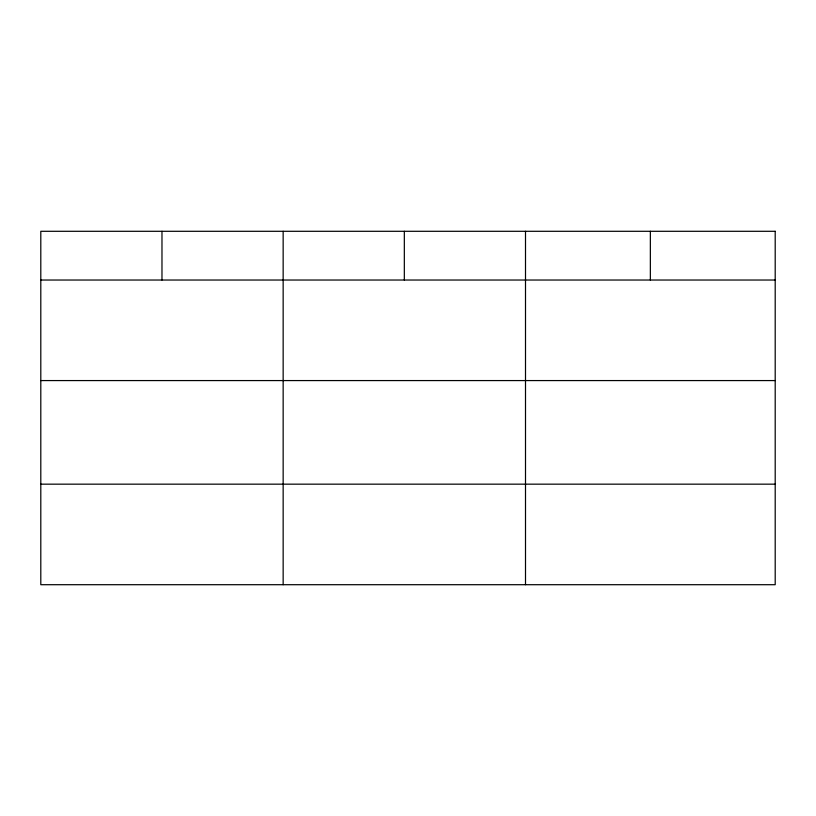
<?xml version="1.0" encoding="UTF-8"?>
<svg xmlns="http://www.w3.org/2000/svg" width="816" height="816" viewBox="0 0 816 816"><rect width="100%" height="100%" fill="white"/><g stroke="black" fill="none" stroke-linecap="round" stroke-linejoin="round"><path stroke-width="1.22" d="M40.8 280.031L775.2 280.031M40.8 380.572L775.2 380.572M40.8 484.163L775.2 484.163M650.352 231.295L650.352 280.031M525.504 231.295L525.504 584.705M404.328 231.295L404.328 280.031M283.152 231.295L283.152 584.705M161.976 231.295L161.976 280.031M775.2 231.295L40.8 231.295L40.8 584.705L775.2 584.705L775.2 231.295"/></g></svg>
